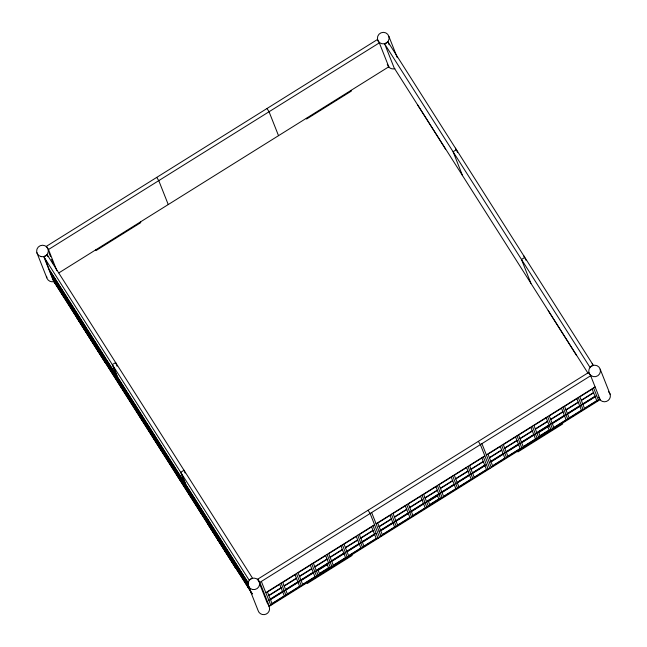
<?xml version="1.0" encoding="UTF-8"?>
<svg xmlns="http://www.w3.org/2000/svg" width="647" height="647" viewBox="0 0 647 647"><rect width="100%" height="100%" fill="white"/><g stroke="black" fill="none" stroke-linecap="round" stroke-linejoin="round"><path stroke-width="0.97" d="M48.493 249.524L379.328 42.864L377.274 39.621L46.438 246.289L48.493 249.524L56.871 270.689M43.915 256.908L47.231 254.837L252.403 577.981L249.087 580.052L43.915 256.908L53.386 280.83L252.201 593.97M384.706 44.028L388.022 41.958L593.186 365.102L589.87 367.173L384.706 44.028L394.177 67.951L588.034 373.287M58.82 272.913L388.798 66.787L379.328 42.864M524.798 257.385L521.482 259.463L530.952 283.378M258.873 581.912L257.773 579.146L588.608 372.486L590.671 375.729L600.141 399.644L269.306 606.312L267.761 603.877M269.306 606.312L259.835 582.389L590.671 375.729M265.796 592.636L374.548 524.709M376.077 523.755L484.829 455.82M486.358 454.865L595.103 386.93M268.788 595.386L281.049 587.719M284.106 585.81L296.366 578.151M299.424 576.242L311.684 568.584M314.741 566.675L327.002 559.016M330.059 557.107L342.32 549.449M345.377 547.54L357.637 539.881M360.694 537.972L372.955 530.314M379.069 526.496L391.33 518.837M394.387 516.929L406.648 509.262M409.705 507.353L421.965 499.694M425.022 497.786L437.283 490.127M440.34 488.218L452.601 480.559M455.658 478.651L467.918 470.992M470.976 469.083L483.236 461.424M489.35 457.607L501.611 449.948M504.66 448.039L516.929 440.381M519.978 438.472L532.246 430.813M535.295 428.904L547.564 421.237M550.613 419.329L562.882 411.67M565.931 409.761L578.2 402.102M581.249 400.194L593.509 392.535M268.909 595.677L281.17 588.018M284.227 586.109L296.488 578.45M299.545 576.542L311.805 568.883M314.863 566.974L327.123 559.315M330.18 557.407L342.441 549.748M345.498 547.839L357.759 540.172M360.816 538.264L373.076 530.605M379.182 526.787L391.443 519.129M394.5 517.22L406.761 509.561M409.818 507.652L422.079 499.994M425.136 498.085L437.396 490.426M440.453 488.517L452.714 480.858M455.771 478.95L468.032 471.291M471.089 469.382L483.349 461.715M489.464 457.898L501.724 450.239M504.781 448.331L517.042 440.672M520.099 438.763L532.36 431.104M535.417 429.196L547.677 421.537M550.734 419.628L562.995 411.969M566.052 410.061L578.313 402.402M581.37 400.493L593.631 392.834M268.845 600.327L376.069 533.346M379.118 531.438L486.342 464.465M489.399 462.556L596.623 395.576M270.6 604.767L377.824 537.786M380.881 535.878L488.097 468.897M491.154 466.988L598.378 400.008M387.262 64.352L388.798 66.787M598.596 397.218L600.141 399.644M266.993 108.51L269.055 111.753L278.525 135.676M478.335 441.375L480.389 444.61L489.86 468.533M156.72 177.399L158.774 180.642L168.244 204.557M368.054 510.265L370.108 513.5L379.587 537.422M257.773 579.146L259.835 582.389M49.301 269.605L116.743 375.826M117.689 377.322L185.131 483.544M186.077 485.04L248.351 583.117M248.197 582.979L244.137 576.59L246.952 583.691L249.483 587.678M51.711 274.797L59.435 287.066M61.214 289.759L68.93 302.028M70.709 304.721L78.433 316.99M80.212 319.683L87.927 331.951M89.707 334.645L97.43 346.913M99.209 349.606L106.933 361.875M108.704 364.568L116.428 376.837M120.099 382.514L127.823 394.783M129.602 397.468L137.326 409.745M139.097 412.43L146.82 424.707M148.6 427.392L156.323 439.669M158.103 442.354L165.818 454.631M167.597 457.316L175.321 469.593M177.1 472.278L184.816 484.554M188.487 490.224L196.211 502.501M197.99 505.186L205.714 517.463M207.493 520.148L215.208 532.416M216.988 535.109L224.711 547.378M226.49 550.071L234.206 562.34M235.985 565.033L243.709 577.302M245.488 579.995L248.642 585.082M52.342 277.296L118.838 382.029M120.738 385.014L187.226 489.739M189.126 492.723L250.227 589.069M54.105 281.736L120.593 386.461M122.493 389.445L188.989 494.179M190.881 497.163L252.257 593.711M575.943 354.232L576.226 354.96L548.187 310.52M445.338 148.535L445.621 149.255L417.582 104.814M600.214 369.235A5.872 5.75 -21.6 0 1 593.275 376.611A5.872 5.75 -21.6 0 1 590.339 367.084A5.872 5.75 -21.6 0 1 600.214 369.235L610.121 394.266M592.24 363.606L592.984 365.474M593.574 387.885L598.612 400.598M525.162 258.307L525.906 260.191M523.852 255.897L524.596 257.765M578.256 397.452L583.06 409.575M562.939 407.02L567.742 419.143M457.518 152.474L456.41 149.675L453.094 151.746L462.565 175.669M455.464 148.179L456.2 150.047M562.405 423.219L562.688 423.947L517.932 451.905L517.64 451.177M547.621 416.587L552.425 428.718M388.871 36.369A5.872 5.75 -21.6 0 1 381.932 43.745A5.872 5.75 -21.6 0 1 378.996 34.226A5.872 5.75 -21.6 0 1 388.871 36.369L397.315 57.688M388.022 41.958L389.13 44.764M532.311 426.155L537.107 438.286M516.993 435.73L521.789 447.853M501.676 445.298L506.472 457.421M481.918 443.656L491.388 467.579M483.301 456.774L488.331 469.487M467.983 466.341L472.779 478.465M452.665 475.909L457.461 488.032M437.348 485.476L442.152 497.6M422.03 495.044L426.834 507.175M406.712 504.611L411.516 516.743M391.395 514.187L396.199 526.31M371.637 512.545L381.115 536.468M373.02 525.663L378.058 538.377M357.702 535.231L362.506 547.354M351.806 554.778L352.089 555.506L307.333 583.465L307.042 582.737M342.384 544.798L347.188 556.921M327.067 554.366L331.871 566.489M311.749 563.933L316.553 576.056M296.431 573.501L301.235 585.624M281.113 583.068L285.917 595.2M261.364 581.435L270.834 605.357M259.601 583.748L267.251 603.069M248.213 585.6L258.129 610.631A5.872 5.75 -21.6 0 0 266.143 614.108A5.872 5.75 -21.6 0 0 268.707 605.778M247.186 584.281L248.707 588.123M243.078 574.803L247.874 586.926M245.286 581.297L246.814 585.139M237.684 569.32L239.204 573.161M233.575 559.841L238.379 571.964M235.791 566.335L237.312 570.177M228.189 554.358L229.709 558.199M224.08 544.879L228.876 557.01M226.288 551.373L227.817 555.215M218.686 539.396L220.206 543.245M214.578 529.917L219.382 542.049M216.794 536.412L218.314 540.261M209.191 524.434L210.712 528.284M205.075 514.955L209.879 527.087M207.291 521.45L208.811 525.299M199.688 509.472L201.209 513.322M185.107 473.03L184.015 470.264L180.699 472.342L190.169 496.257M195.58 499.994L200.384 512.125M197.796 506.488L199.316 510.337M190.186 494.51L191.714 498.36M181.645 473.83L191.116 497.753M184.185 482.047L189.223 494.769M186.401 488.542L187.921 492.391M178.798 476.564L180.319 480.414M174.682 467.094L179.486 479.217M176.898 473.58L178.418 477.429M169.296 461.602L170.816 465.452M165.187 452.132L169.991 464.255M167.403 458.618L168.924 462.468M159.793 446.648L161.321 450.49M155.684 437.17L160.488 449.293M157.9 443.656L159.421 447.506M150.298 431.686L151.819 435.528M146.19 422.208L150.986 434.331M148.406 428.702L149.926 432.544M140.795 416.725L142.324 420.566M136.687 407.246L141.491 419.369M138.903 413.74L140.423 417.582M131.301 401.763L132.821 405.604M117.083 366.234L115.627 362.555L112.303 364.625L121.782 388.548M127.192 392.284L131.988 404.407M129.4 398.778L130.929 402.62M121.798 386.801L123.318 390.642M113.257 366.121L122.728 390.036M115.797 374.338L120.827 387.052M118.013 380.832L119.533 384.674M110.402 368.855L111.931 372.696M106.294 359.376L111.098 371.499M108.51 365.87L110.03 369.712M100.908 353.893L102.428 357.734M96.799 344.414L101.595 356.537M99.015 350.909L100.536 354.75M91.405 338.931L92.925 342.773M87.296 329.452L92.1 341.576M89.512 335.947L91.033 339.788M81.91 323.969L83.431 327.811M77.802 314.491L82.598 326.614M80.01 320.985L81.538 324.826M72.407 309.007L73.928 312.849M68.299 299.529L73.103 311.652M70.515 306.023L72.035 309.864M49.026 252.823L50.506 256.56M51.59 259.31L53.03 262.941M62.913 294.045L64.433 297.895M47.231 254.837L47.967 256.681M58.804 284.567L63.6 296.698M61.012 291.061L62.541 294.903M53.41 279.083L54.93 282.933M44.861 258.404L54.34 282.327M36.879 252.734L46.786 277.765M351.062 90.354L351.353 91.081L306.589 119.04L306.306 118.32M140.464 221.913L140.747 222.641L95.991 250.599L95.699 249.871M235.152 567.112L235.443 567.84L207.396 523.399M104.547 361.414L104.838 362.134L76.791 317.693M394.872 68.647A5.872 5.75 -21.6 0 1 388.2 66.253M608.528 391.742A5.872 5.75 -21.6 0 1 608.229 400.42A5.872 5.75 -21.6 0 1 599.543 399.118M54.089 281.526A5.872 5.75 -21.6 0 1 46.544 276.285M279.706 584.322L267.446 591.981L270.252 599.082L282.513 591.423L279.706 584.322M295.024 574.754L282.763 582.413L285.57 589.514L297.83 581.847L295.024 574.754M310.342 565.187L298.081 572.846L300.887 579.938L313.148 572.28L310.342 565.187M325.659 555.619L313.399 563.278L316.205 570.371L328.466 562.712L325.659 555.619M340.977 546.044L328.716 553.711L331.523 560.803L343.783 553.145L340.977 546.044M356.295 536.476L344.034 544.135L346.841 551.236L359.101 543.577L356.295 536.476M371.613 526.909L359.352 534.568L362.158 541.668L374.419 534.01L371.613 526.909M389.979 515.433L377.719 523.091L380.533 530.192L392.794 522.533L389.979 515.433M405.297 505.865L393.036 513.524L395.851 520.625L408.111 512.966L405.297 505.865M420.615 496.298L408.354 503.956L411.168 511.057L423.429 503.39L420.615 496.298M435.932 486.73L423.672 494.389L426.486 501.482L438.747 493.823L435.932 486.73M451.25 477.162L438.989 484.821L441.804 491.914L454.065 484.255L451.25 477.162M466.568 467.587L454.307 475.254L457.122 482.347L469.382 474.688L466.568 467.587M481.886 458.019L469.625 465.678L472.439 472.779L484.7 465.12L481.886 458.019M500.26 446.543L488 454.202L490.814 461.303L503.075 453.644L500.26 446.543M515.578 436.976L503.317 444.635L506.124 451.735L518.393 444.077L515.578 436.976M530.896 427.408L518.635 435.067L521.442 442.168L533.71 434.509L530.896 427.408M546.214 417.841L533.953 425.5L536.759 432.6L549.028 424.942L546.214 417.841M561.531 408.273L549.271 415.932L552.077 423.025L564.346 415.366L561.531 408.273M576.849 398.706L564.588 406.365L567.395 413.457L579.663 405.798L576.849 398.706M592.167 389.138L579.906 396.797L582.712 403.89L594.973 396.231L592.167 389.138M282.747 592.013L270.486 599.672L272.007 603.514L284.276 595.855L282.747 592.013M298.065 582.446L285.804 590.104L287.325 593.946L299.593 586.287L298.065 582.446M313.383 572.87L301.122 580.537L302.642 584.378L314.911 576.72L313.383 572.87M328.7 563.302L316.44 570.961L317.96 574.811L330.221 567.152L328.7 563.302M344.018 553.735L331.757 561.394L333.278 565.243L345.538 557.585L344.018 553.735M359.336 544.167L347.075 551.826L348.596 555.676L360.856 548.009L359.336 544.167M374.653 534.6L362.393 542.259L363.913 546.1L376.174 538.441L374.653 534.6M393.028 523.124L380.768 530.783L382.288 534.624L394.549 526.965L393.028 523.124M408.346 513.556L396.085 521.215L397.606 525.057L409.866 517.398L408.346 513.556M423.664 503.989L411.403 511.648L412.923 515.489L425.184 507.83L423.664 503.989M438.981 494.413L426.721 502.08L428.241 505.922L440.502 498.263L438.981 494.413M454.299 484.846L442.038 492.504L443.559 496.354L455.82 488.695L454.299 484.846M469.617 475.278L457.356 482.937L458.877 486.787L471.137 479.128L469.617 475.278M484.935 465.711L472.674 473.369L474.194 477.219L486.455 469.56L484.935 465.711M503.309 454.234L491.041 461.893L492.569 465.735L504.83 458.076L503.309 454.234M518.627 444.667L506.358 452.326L507.887 456.167L520.148 448.508L518.627 444.667M533.945 435.099L521.676 442.758L523.205 446.6L535.465 438.941L533.945 435.099M549.263 425.532L536.994 433.191L538.522 437.032L550.783 429.373L549.263 425.532M564.572 415.964L552.312 423.623L553.84 427.465L566.101 419.806L564.572 415.964M579.89 406.389L567.629 414.056L569.158 417.897L581.418 410.238L579.89 406.389M595.208 396.821L582.947 404.48L584.476 408.33L596.736 400.671L595.208 396.821M327.253 564.653L318.17 570.331L319.408 573.46L328.498 567.783L327.253 564.653M437.534 495.764L428.451 501.441L429.689 504.571L438.771 498.894L437.534 495.764M547.815 426.874L538.725 432.552L539.962 435.682L549.052 430.012L547.815 426.874M57.971 283.37L50.369 271.392L53.175 278.493L60.778 290.471L57.971 283.37M67.466 298.332L59.864 286.354L62.678 293.455L70.28 305.433L67.466 298.332M76.969 313.294L69.366 301.316L72.173 308.417L79.775 320.394L76.969 313.294M86.472 328.255L78.861 316.278L81.676 323.379L89.278 335.356L86.472 328.255M95.966 343.217L88.364 331.24L91.17 338.341L98.781 350.318L95.966 343.217M105.469 358.179L97.859 346.202L100.673 353.302L108.275 365.28L105.469 358.179M114.964 373.141L107.362 361.163L110.168 368.264L117.778 380.242L114.964 373.141M126.359 391.087L118.757 379.11L121.563 386.21L129.174 398.188L126.359 391.087M135.862 406.049L128.252 394.072L131.066 401.172L138.668 413.142L135.862 406.049M145.357 421.011L137.754 409.033L140.561 416.134L148.171 428.104L145.357 421.011M154.859 435.973L147.249 423.995L150.064 431.088L157.666 443.066L154.859 435.973M164.354 450.935L156.752 438.957L159.558 446.05L167.169 458.027L164.354 450.935M173.857 465.897L166.255 453.919L169.061 461.012L176.663 472.989L173.857 465.897M183.352 480.858L175.749 468.881L178.564 475.974L186.166 487.951L183.352 480.858M194.747 498.797L187.145 486.827L189.951 493.92L197.561 505.897L194.747 498.797M204.25 513.758L196.648 501.789L199.454 508.882L207.056 520.859L204.25 513.758M213.745 528.72L206.142 516.743L208.957 523.844L216.559 535.821L213.745 528.72M223.247 543.682L215.645 531.705L218.451 538.805L226.054 550.783L223.247 543.682M232.742 558.644L225.14 546.666L227.954 553.767L235.557 565.745L232.742 558.644M242.245 573.606L234.643 561.628L237.449 568.729L245.051 580.707L242.245 573.606M88.671 334.75L83.034 325.878L84.272 329.008L89.909 337.88L88.671 334.75M157.059 442.467L151.422 433.587L152.66 436.725L158.297 445.597L157.059 442.467M225.447 550.176L219.81 541.304L221.056 544.434L226.685 553.314L225.447 550.176M252.484 589.49A5.872 5.75 -21.6 0 0 259.423 582.114A5.872 5.75 -21.6 0 0 249.556 579.971A5.872 5.75 -21.6 0 0 252.484 589.49M41.141 256.624A5.872 5.75 -21.6 0 0 48.088 249.249A5.872 5.75 -21.6 0 0 38.213 247.105A5.872 5.75 -21.6 0 0 41.141 256.624"/></g></svg>
